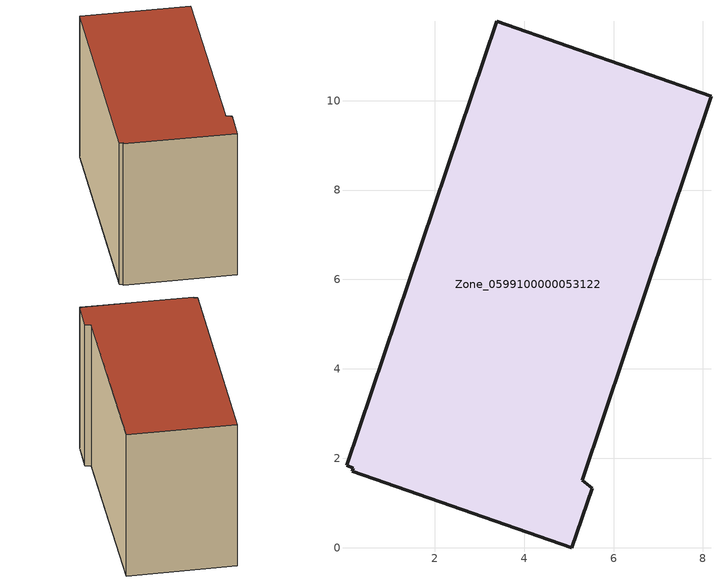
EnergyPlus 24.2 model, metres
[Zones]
Zone_0599100000053122
 floor ground (C_G): 0.18,1.78 0.03,1.84 3.39,11.78 8.18,10.1 5.3,1.51 5.53,1.33 5.07,0 0.16,1.71 z0
 wall outside (C_F): 5.07,0 5.53,1.33 5.3,1.51 8.18,10.1 3.39,11.78 0.03,1.84 0.18,1.78 0.16,1.71 5.07,0 z0:7.65
 roof outside (C_R): 0.18,1.78 0.16,1.71 5.07,0 5.53,1.33 5.3,1.51 8.18,10.1 3.39,11.78 0.03,1.84 z7.65
[BUILDING]
Pand.0599100000053122: North Axis=0; Terrain=City; Loads Convergence Tolerance Value=0.04; Temperature Convergence Tolerance Value=0.4; Solar Distribution=FullExterior; Maximum Number of Warmup Days=25; Minimum Number of Warmup Days=1
[Site:Location]
Rotterdam.The.Hague.AP_ZH_NLD Design_Conditions: Latitude=51.96; Longitude=4.45; Time Zone=1; Elevation=-4.5
[SITE:GROUNDTEMPERATURE:BUILDINGSURFACE]
18, 18, 18, 18, 18, 18, 18, 18, 18, 18, 18, 18
[MATERIAL] Thermal Absorptance=0.9; Solar Absorptance=0.7; Visible Absorptance=0.7
Name | Roughness | Thickness | Conductivity | Density | Specific Heat
G.TI.1975-1991 | MediumSmooth | 0.15 | 0.288461 | 540 | 1210
F.TI.1975-1991 | Rough | 0.3 | 0.230769 | 1920 | 840
R.TI.1975-1991 | MediumRough | 0.2 | 0.153846 | 1500 | 1000
[CONSTRUCTION]
C_G: G.TI.1975-1991
C_F: F.TI.1975-1991
C_R: R.TI.1975-1991
[ZONE]
Zone_0599100000053122: Type=1; Multiplier=1; Ceiling Height=Autocalculate; Volume=Autocalculate; Floor Area=autocalculate; Part of Total Floor Area=Yes
[ZONEINFILTRATION:DESIGNFLOWRATE]
Infil_Zone_0599100000053122: Zone or ZoneList or Space or SpaceList=Zone_0599100000053122; Schedule=AlwaysOn; Design Flow Rate Calculation Method=Flow/Area; Flow Rate per Floor Area=0.003; Constant Term Coefficient=1; Temperature Term Coefficient=0; Velocity Term Coefficient=0; Velocity Squared Term Coefficient=0
[HVACTEMPLATE:ZONE:IDEALLOADSAIRSYSTEM]
Zone_0599100000053122: Maximum Heating Supply Air Temperature=50; Minimum Cooling Supply Air Temperature=13; Maximum Heating Supply Air Humidity Ratio=0.0156; Minimum Cooling Supply Air Humidity Ratio=0.0077; Heating Limit=NoLimit; Cooling Limit=NoLimit; Dehumidification Control Type=ConstantSensibleHeatRatio; Cooling Sensible Heat Ratio=0.7; Dehumidification Setpoint=60; Humidification Control Type=None; Humidification Setpoint=30; Outdoor Air Method=None; Outdoor Air Flow Rate per Person=0.00944; Outdoor Air Flow Rate per Zone Floor Area=0; Outdoor Air Flow Rate per Zone=0; Demand Controlled Ventilation Type=None; Outdoor Air Economizer Type=NoEconomizer; Heat Recovery Type=None; Sensible Heat Recovery Effectiveness=0.7; Latent Heat Recovery Effectiveness=0.65
[ZONECONTROL:THERMOSTAT]
ThermostatControl_Zone_0599100000053122: Zone or ZoneList=Zone_0599100000053122; Control Type Schedule=DualSetpointControlType; Control 1=Thermostat_Zone_0599100000053122; Temperature Difference Between Cutout And Setpoint=0
[THERMOSTATSETPOINT:DUALSETPOINT]
Thermostat_Zone_0599100000053122: Heating Setpoint Temperature Schedule=HeatingSetpoint_Zone_0599100000053122; Cooling Setpoint Temperature Schedule=CoolingSetpoint_Zone_0599100000053122
[SCHEDULE:COMPACT]
HeatingSetpoint_Zone_0599100000053122: Through: 12/31, For: AllDays, Until: 24:00, 21
CoolingSetpoint_Zone_0599100000053122: Through: 12/31, For: AllDays, Until: 24:00, 24
DualSetpointControlType: Through: 12/31, For: AllDays, Until: 24:00, 4
AlwaysOn: Through: 12/31, For: AllDays, Until: 24:00, 1
